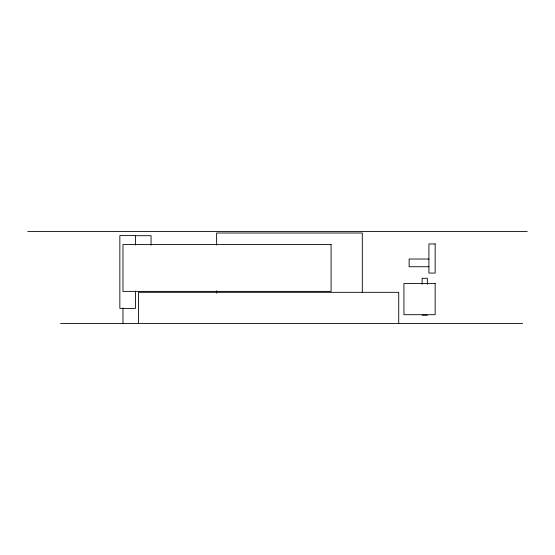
<?xml version="1.0" encoding="UTF-8"?>
<svg xmlns="http://www.w3.org/2000/svg" width="555" height="555" viewBox="0 0 555 555"><rect width="100%" height="100%" fill="white"/><g stroke="black" fill="none" stroke-linecap="round" stroke-linejoin="round"><path stroke-width="0.83" d="M27.75 231.449L527.25 231.449M135.455 235.702L151.064 235.702L151.064 245.241M428.911 259.032L409.139 259.032L409.139 266.733L428.911 266.733M422.147 315.219L427.35 315.219M60.585 323.544L522.623 323.551M427.35 284.292L427.35 278.277L422.147 278.277L422.147 284.292M398.733 323.544L398.733 292.325L138.577 292.325L138.577 323.544M362.311 292.506L362.311 233.01L216.623 233.01L216.623 245.081M216.623 290.785L216.623 293.193M135.455 245.088L135.455 235.549L119.845 235.549L119.845 308.393L135.455 308.393L135.455 291.049M122.967 307.935L122.967 323.544M435.155 243.936L428.911 243.943L428.911 273.074L435.155 273.081L435.155 243.936M331.092 244.561L122.967 244.561L122.967 291.389L331.092 291.389L331.092 244.561M435.155 283.48L403.936 283.48L403.936 314.699L435.155 314.699L435.155 283.48"/></g></svg>
